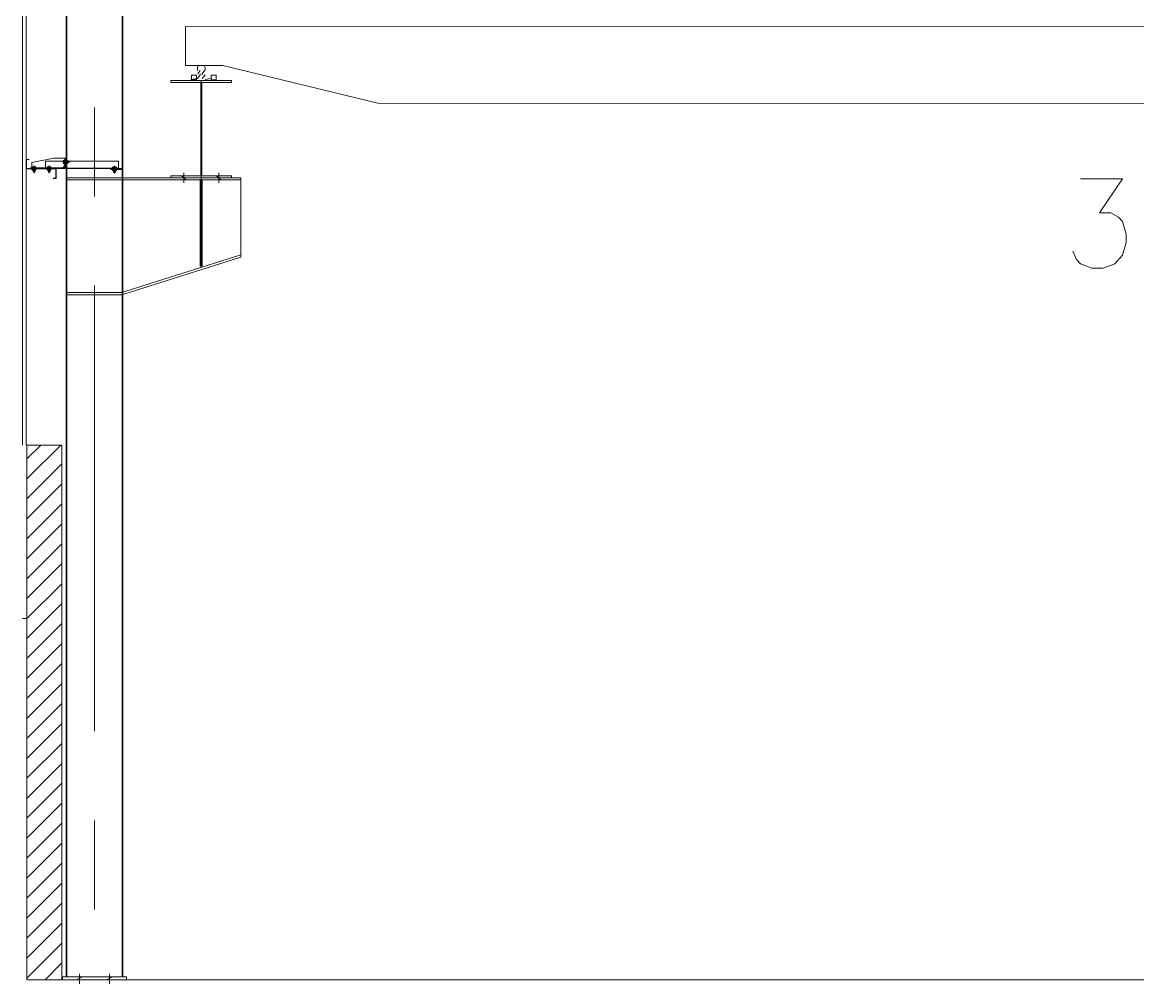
# Model space of a CAD drawing. Header units: millimetres. Extents: x 21 to 390, y 5 to 288.
# Drawn here: x 174.68 to 186.21, y 204.09 to 214.03 of the extents above; entities that cross this region are included whole.
import ezdxf

# ---------------------------------------------------------------- set-up
doc = ezdxf.new("R2010")
doc.units = ezdxf.units.MM
doc.header["$MEASUREMENT"] = 0
doc.layers.get('0').update_dxf_attribs({"linetype": 'CONTINUOUS'})

msp = doc.modelspace()

# ---------------------------------------------------------------- linework, layer by layer
at = {"color": 5, "linetype": 'Continuous', "lineweight": 5}
for p, q in [((174.678, 211.423), (174.678, 220.214)), ((174.717, 211.066), (174.717, 220.16)), ((174.678, 209.659), (174.678, 211.465)), ((174.717, 209.659), (174.717, 211.465)), ((174.678, 207.865), (174.717, 207.865))]:
    msp.add_line(p, q, dxfattribs=at)
at = {"color": 7, "linetype": 'Continuous', "lineweight": 5}
for p, q in [((175.131, 204.161), (175.131, 218.883)), ((175.717, 204.161), (175.717, 218.883)), ((176.347, 212.371), (176.347, 212.472)), ((176.708, 212.371), (176.708, 212.472)), ((176.938, 211.602), (176.938, 212.4)), ((176.938, 211.627), (175.717, 211.239)), ((175.717, 211.214), (176.938, 211.602)), ((175.237, 204.129), (175.3, 204.161)), ((175.549, 204.129), (175.611, 204.161)), ((175.303, 204.128), (175.303, 204.129)), ((175.424, 204.129), (219.412, 204.129)), ((175.614, 204.128), (175.614, 204.129))]:
    msp.add_line(p, q, dxfattribs=at)
at = {"color": 1, "linetype": 'Continuous', "lineweight": 5}
for p, q in [((175.139, 204.161), (175.139, 218.883)), ((175.71, 204.161), (175.71, 218.883))]:
    msp.add_line(p, q, dxfattribs=at)
at = {"color": 3, "linetype": 'Continuous', "lineweight": 5}
for p, q in [((176.488, 213.562), (176.488, 213.54)), ((176.488, 213.448), (176.516, 213.486)), ((176.493, 213.497), (176.516, 213.533)), ((176.547, 213.582), (176.509, 213.582)), ((176.516, 213.486), (176.516, 213.497)), ((176.539, 213.497), (176.563, 213.533)), ((176.539, 213.486), (176.539, 213.497)), ((176.539, 213.448), (176.567, 213.486)), ((176.567, 213.54), (176.567, 213.562)), ((176.421, 213.428), (176.421, 213.432)), ((176.635, 213.428), (176.421, 213.428)), ((176.427, 213.44), (176.488, 213.448)), ((176.567, 213.44), (176.628, 213.448)), ((176.635, 213.432), (176.635, 213.428))]:
    msp.add_line(p, q, dxfattribs=at)
at = {"color": 8, "linetype": 'Continuous', "lineweight": 5, "true_color": 0x767676}
msp.add_line((176.528, 213.428), (176.528, 211.506), dxfattribs=at)
at = {"color": 8, "linetype": 'Continuous', "lineweight": 9}
for p, q in [((175.424, 212.229), (175.424, 213.15)), ((175.424, 206.699), (175.424, 211.307)), ((175.424, 204.856), (175.424, 205.778))]:
    msp.add_line(p, q, dxfattribs=at)
at = {"color": 254, "linetype": 'Continuous', "lineweight": 9, "true_color": 0xdcdcdc}
for p, q in [((174.8, 212.47), (174.8, 212.55)), ((174.955, 212.47), (174.955, 212.55)), ((175.174, 212.587), (175.094, 212.587)), ((175.632, 212.465), (175.632, 212.547)), ((175.269, 204.19), (175.269, 204.089)), ((175.58, 204.19), (175.58, 204.089))]:
    msp.add_line(p, q, dxfattribs=at)
at = {"color": 11, "linetype": 'Continuous', "lineweight": 15}
for p, q in [((174.917, 212.517), (174.917, 212.595)), ((174.917, 212.595), (175.671, 212.595)), ((175.671, 212.517), (175.671, 212.595)), ((174.917, 212.521), (175.671, 212.521)), ((174.917, 212.517), (175.671, 212.517))]:
    msp.add_line(p, q, dxfattribs=at)
at = {"color": 7, "linetype": 'Continuous', "lineweight": 25}
for p, q in [((175.107, 212.596), (175.108, 212.606)), ((175.107, 212.573), (175.107, 212.601)), ((175.107, 212.577), (175.108, 212.596)), ((175.107, 212.568), (175.108, 212.577)), ((175.108, 212.606), (175.119, 212.606)), ((175.108, 212.596), (175.141, 212.596)), ((175.108, 212.577), (175.141, 212.577)), ((175.108, 212.568), (175.119, 212.568)), ((175.13, 212.606), (175.141, 212.606)), ((175.13, 212.568), (175.141, 212.568)), ((175.141, 212.596), (175.142, 212.606)), ((175.141, 212.577), (175.142, 212.596)), ((175.141, 212.568), (175.142, 212.577)), ((175.142, 212.573), (175.142, 212.601)), ((175.142, 212.585), (175.147, 212.596)), ((175.142, 212.596), (175.143, 212.596)), ((175.142, 212.594), (175.143, 212.596)), ((175.142, 212.589), (175.144, 212.595)), ((175.142, 212.58), (175.148, 212.595)), ((175.142, 212.578), (175.144, 212.579)), ((175.143, 212.595), (175.144, 212.596)), ((175.144, 212.579), (175.15, 212.596)), ((175.144, 212.595), (175.147, 212.596)), ((175.144, 212.577), (175.145, 212.579)), ((175.145, 212.577), (175.151, 212.595)), ((175.145, 212.577), (175.147, 212.579)), ((175.147, 212.579), (175.153, 212.596)), ((175.147, 212.595), (175.148, 212.596)), ((175.147, 212.577), (175.148, 212.579)), ((175.148, 212.595), (175.15, 212.596)), ((175.148, 212.577), (175.154, 212.595)), ((175.148, 212.577), (175.15, 212.579)), ((175.15, 212.579), (175.156, 212.596)), ((175.15, 212.595), (175.151, 212.596)), ((175.15, 212.577), (175.151, 212.579)), ((175.151, 212.595), (175.153, 212.596)), ((175.151, 212.577), (175.158, 212.595)), ((175.151, 212.577), (175.153, 212.579)), ((175.153, 212.595), (175.154, 212.596)), ((175.153, 212.579), (175.157, 212.589)), ((175.153, 212.577), (175.155, 212.579)), ((175.154, 212.595), (175.156, 212.596)), ((175.155, 212.577), (175.157, 212.584)), ((175.155, 212.577), (175.157, 212.579)), ((175.156, 212.595), (175.158, 212.596)), ((175.157, 212.579), (175.158, 212.595)), ((175.157, 212.579), (175.159, 212.587)), ((175.158, 212.587), (175.159, 212.595)), ((174.781, 212.535), (174.79, 212.537)), ((174.781, 212.525), (174.781, 212.535)), ((174.781, 212.503), (174.781, 212.514)), ((174.781, 212.501), (174.79, 212.503)), ((174.786, 212.537), (174.814, 212.537)), ((174.786, 212.501), (174.814, 212.501)), ((174.79, 212.535), (174.809, 212.537)), ((174.79, 212.503), (174.79, 212.535)), ((174.79, 212.501), (174.809, 212.503)), ((174.79, 212.499), (174.792, 212.5)), ((174.79, 212.493), (174.808, 212.499)), ((174.79, 212.497), (174.792, 212.499)), ((174.79, 212.496), (174.792, 212.497)), ((174.79, 212.489), (174.808, 212.496)), ((174.79, 212.493), (174.792, 212.496)), ((174.79, 212.492), (174.792, 212.493)), ((174.79, 212.486), (174.808, 212.492)), ((174.79, 212.49), (174.792, 212.492)), ((174.79, 212.489), (174.792, 212.49)), ((174.79, 212.486), (174.797, 212.489)), ((174.79, 212.487), (174.792, 212.489)), ((174.791, 212.5), (174.792, 212.501)), ((174.792, 212.494), (174.809, 212.5)), ((174.792, 212.49), (174.809, 212.497)), ((174.792, 212.487), (174.809, 212.493)), ((174.792, 212.486), (174.802, 212.49)), ((174.792, 212.486), (174.808, 212.487)), ((174.792, 212.484), (174.8, 212.487)), ((174.793, 212.496), (174.808, 212.501)), ((174.798, 212.497), (174.809, 212.501)), ((174.8, 212.484), (174.808, 212.486)), ((174.802, 212.499), (174.808, 212.501)), ((174.807, 212.5), (174.809, 212.501)), ((174.808, 212.499), (174.809, 212.5)), ((174.808, 212.497), (174.809, 212.499)), ((174.808, 212.496), (174.809, 212.497)), ((174.808, 212.494), (174.809, 212.496)), ((174.808, 212.493), (174.809, 212.494)), ((174.808, 212.49), (174.809, 212.493)), ((174.808, 212.489), (174.809, 212.49)), ((174.808, 212.487), (174.809, 212.489)), ((174.808, 212.486), (174.809, 212.487)), ((174.809, 212.535), (174.818, 212.537)), ((174.809, 212.503), (174.809, 212.535)), ((174.809, 212.501), (174.818, 212.503)), ((174.809, 212.5), (174.809, 212.501)), ((174.818, 212.525), (174.818, 212.535)), ((174.818, 212.503), (174.818, 212.514)), ((174.937, 212.535), (174.946, 212.537)), ((174.937, 212.525), (174.937, 212.535)), ((174.937, 212.503), (174.937, 212.514)), ((174.937, 212.501), (174.946, 212.503)), ((174.941, 212.537), (174.969, 212.537)), ((174.941, 212.501), (174.969, 212.501)), ((174.946, 212.535), (174.965, 212.537)), ((174.946, 212.503), (174.946, 212.535)), ((174.946, 212.501), (174.965, 212.503)), ((174.946, 212.499), (174.948, 212.5)), ((174.946, 212.493), (174.963, 212.499)), ((174.946, 212.497), (174.948, 212.499)), ((174.946, 212.496), (174.948, 212.497)), ((174.946, 212.489), (174.963, 212.496)), ((174.946, 212.493), (174.948, 212.496)), ((174.946, 212.492), (174.948, 212.493)), ((174.946, 212.486), (174.963, 212.492)), ((174.946, 212.49), (174.948, 212.492)), ((174.946, 212.489), (174.948, 212.49)), ((174.946, 212.486), (174.953, 212.489)), ((174.946, 212.487), (174.948, 212.489)), ((174.947, 212.5), (174.948, 212.501)), ((174.948, 212.494), (174.965, 212.5)), ((174.948, 212.49), (174.965, 212.497)), ((174.948, 212.487), (174.965, 212.493)), ((174.948, 212.486), (174.958, 212.49)), ((174.948, 212.486), (174.963, 212.487)), ((174.948, 212.484), (174.955, 212.487)), ((174.949, 212.496), (174.963, 212.501)), ((174.953, 212.497), (174.965, 212.501)), ((174.955, 212.484), (174.963, 212.486)), ((174.958, 212.499), (174.963, 212.501)), ((174.962, 212.5), (174.965, 212.501)), ((174.963, 212.499), (174.965, 212.5)), ((174.963, 212.497), (174.965, 212.499)), ((174.963, 212.496), (174.965, 212.497)), ((174.963, 212.494), (174.965, 212.496)), ((174.963, 212.493), (174.965, 212.494)), ((174.963, 212.49), (174.965, 212.493)), ((174.963, 212.489), (174.965, 212.49)), ((174.963, 212.487), (174.965, 212.489)), ((174.963, 212.486), (174.965, 212.487)), ((174.965, 212.535), (174.974, 212.537)), ((174.965, 212.503), (174.965, 212.535)), ((174.965, 212.501), (174.974, 212.503)), ((174.965, 212.5), (174.965, 212.501)), ((174.974, 212.525), (174.974, 212.535)), ((174.974, 212.503), (174.974, 212.514)), ((175.613, 212.532), (175.622, 212.534)), ((175.613, 212.521), (175.613, 212.532)), ((175.613, 212.498), (175.613, 212.509)), ((175.613, 212.496), (175.622, 212.498)), ((175.618, 212.534), (175.646, 212.534)), ((175.618, 212.496), (175.646, 212.496)), ((175.622, 212.532), (175.641, 212.534)), ((175.622, 212.498), (175.622, 212.532)), ((175.622, 212.496), (175.641, 212.498)), ((175.622, 212.494), (175.624, 212.495)), ((175.622, 212.488), (175.639, 212.494)), ((175.622, 212.492), (175.624, 212.494)), ((175.622, 212.491), (175.624, 212.492)), ((175.622, 212.485), (175.639, 212.491)), ((175.622, 212.489), (175.624, 212.491)), ((175.622, 212.488), (175.624, 212.489)), ((175.622, 212.481), (175.639, 212.488)), ((175.622, 212.485), (175.624, 212.488)), ((175.622, 212.484), (175.624, 212.485)), ((175.622, 212.482), (175.629, 212.484)), ((175.622, 212.482), (175.624, 212.484)), ((175.623, 212.495), (175.624, 212.496)), ((175.624, 212.489), (175.641, 212.495)), ((175.624, 212.486), (175.641, 212.492)), ((175.624, 212.482), (175.641, 212.489)), ((175.624, 212.482), (175.634, 212.485)), ((175.624, 212.481), (175.639, 212.482)), ((175.624, 212.48), (175.632, 212.482)), ((175.625, 212.491), (175.639, 212.496)), ((175.63, 212.492), (175.641, 212.496)), ((175.632, 212.48), (175.639, 212.481)), ((175.634, 212.495), (175.639, 212.496)), ((175.639, 212.495), (175.641, 212.496)), ((175.639, 212.496), (175.641, 212.496)), ((175.639, 212.492), (175.641, 212.495)), ((175.639, 212.491), (175.641, 212.492)), ((175.639, 212.489), (175.641, 212.491)), ((175.639, 212.488), (175.641, 212.489)), ((175.639, 212.486), (175.641, 212.488)), ((175.639, 212.485), (175.641, 212.486)), ((175.639, 212.482), (175.641, 212.485)), ((175.639, 212.481), (175.641, 212.482)), ((175.641, 212.532), (175.65, 212.534)), ((175.641, 212.498), (175.641, 212.532)), ((175.641, 212.496), (175.65, 212.498)), ((175.641, 212.496), (175.641, 212.496)), ((175.65, 212.521), (175.65, 212.532)), ((175.65, 212.498), (175.65, 212.509))]:
    msp.add_line(p, q, dxfattribs=at)
at = {"color": 4, "linetype": 'Continuous', "lineweight": 5}
for p, q in [((176.322, 212.443), (176.372, 212.4)), ((176.733, 212.4), (176.683, 212.443))]:
    msp.add_line(p, q, dxfattribs=at)
at = {"color": 43, "linetype": 'Continuous', "lineweight": 5, "true_color": 0xccb366}
for p, q in [((174.726, 209.516), (174.869, 209.659)), ((174.726, 209.309), (175.075, 209.659)), ((174.726, 209.103), (175.084, 209.461)), ((174.726, 208.896), (175.084, 209.254)), ((174.726, 208.69), (175.084, 209.048)), ((174.726, 208.483), (175.084, 208.842)), ((174.726, 208.277), (175.084, 208.635)), ((174.726, 208.071), (175.084, 208.429)), ((174.726, 207.864), (175.084, 208.222)), ((174.726, 207.658), (175.084, 208.016)), ((174.726, 207.451), (175.084, 207.809)), ((174.726, 207.245), (175.084, 207.603)), ((174.726, 207.038), (175.084, 207.396)), ((174.726, 206.832), (175.084, 207.19)), ((174.726, 206.626), (175.084, 206.984)), ((174.726, 206.419), (175.084, 206.777)), ((174.726, 206.213), (175.084, 206.571)), ((174.726, 206.006), (175.084, 206.364)), ((174.726, 205.8), (175.084, 206.158)), ((174.726, 205.593), (175.084, 205.951)), ((174.726, 205.387), (175.084, 205.745)), ((174.726, 205.18), (175.084, 205.539)), ((174.726, 204.974), (175.084, 205.332)), ((174.726, 204.768), (175.084, 205.126)), ((174.726, 204.561), (175.084, 204.919)), ((174.726, 204.355), (175.084, 204.713)), ((174.726, 204.148), (175.084, 204.506)), ((174.913, 204.129), (175.084, 204.3))]:
    msp.add_line(p, q, dxfattribs=at)
at = {"color": 2, "linetype": 'Continuous', "lineweight": 5}
for points in [[(178.368, 213.189), (211.21, 213.185), (212.198, 213.582), (212.91, 213.582), (212.91, 213.984), (176.364, 213.988), (176.364, 213.582), (176.75, 213.583)], [(175.094, 204.161), (175.754, 204.161), (175.754, 204.129), (175.094, 204.129)]]:
    msp.add_lwpolyline(points, close=True, dxfattribs=at)
at = {"color": 3, "linetype": 'Continuous', "lineweight": 5}
for points in [[(176.428, 213.434), (176.479, 213.434), (176.479, 213.485), (176.428, 213.485)], [(176.632, 213.434), (176.682, 213.434), (176.682, 213.485), (176.632, 213.485)]]:
    msp.add_lwpolyline(points, close=True, dxfattribs=at)
for points in [[(176.509, 213.582), (176.494, 213.576), (176.488, 213.562)], [(176.488, 213.54), (176.489, 213.536), (176.493, 213.533)], [(176.567, 213.562), (176.561, 213.576), (176.547, 213.582)], [(176.563, 213.533), (176.566, 213.536), (176.567, 213.54)], [(176.421, 213.432), (176.423, 213.437), (176.427, 213.44)], [(176.628, 213.44), (176.633, 213.437), (176.635, 213.432)]]:
    msp.add_lwpolyline(points, dxfattribs=at)
at = {"color": 1, "linetype": 'Continuous', "lineweight": 5}
for points in [[(176.842, 213.428), (176.214, 213.428), (176.214, 213.408), (176.842, 213.408)], [(176.533, 212.443), (176.522, 212.443), (176.522, 213.408), (176.533, 213.408)], [(176.842, 212.423), (176.214, 212.423), (176.214, 212.443), (176.842, 212.443)]]:
    msp.add_lwpolyline(points, close=True, dxfattribs=at)
at = {"color": 1, "linetype": 'Continuous', "lineweight": 15}
msp.add_lwpolyline([(174.748, 212.61), (174.72, 212.61), (174.72, 212.517), (175.028, 212.517), (175.028, 212.414), (174.997, 212.414), (174.997, 212.417), (175.025, 212.417), (175.025, 212.514), (174.717, 212.514), (174.717, 212.613), (174.748, 212.613)], close=True, dxfattribs=at)
at = {"color": 2, "linetype": 'Continuous', "lineweight": 15}
for points in [[(174.761, 212.517), (175.111, 212.517), (175.122, 212.521), (175.127, 212.532), (175.127, 212.626), (175.119, 212.626), (175.119, 212.532), (175.117, 212.527), (175.111, 212.525), (174.761, 212.525)], [(175.002, 212.626), (174.776, 212.579), (174.776, 212.525), (175.096, 212.525), (175.119, 212.548), (175.119, 212.626)]]:
    msp.add_lwpolyline(points, close=True, dxfattribs=at)
at = {"color": 7, "linetype": 'Continuous', "lineweight": 5}
for points in [[(175.593, 212.509), (175.71, 212.509), (175.71, 212.517), (175.593, 212.517)], [(176.518, 212.4), (176.537, 212.4), (176.537, 211.509), (176.518, 211.509)]]:
    msp.add_lwpolyline(points, close=True, dxfattribs=at)
at = {"color": 6, "linetype": 'Continuous', "lineweight": 5}
for points in [[(175.139, 212.423), (175.71, 212.423), (175.71, 212.401), (175.139, 212.4)], [(175.717, 212.423), (176.938, 212.423), (176.938, 212.4), (175.717, 212.401)], [(175.139, 211.236), (175.709, 211.236), (175.709, 211.212), (175.139, 211.213)]]:
    msp.add_lwpolyline(points, dxfattribs=at)
at = {"color": 2, "linetype": 'Continuous', "lineweight": 15}
msp.add_lwpolyline([(185.618, 212.411), (186.052, 212.411), (185.815, 212.06), (185.934, 212.06), (186.013, 212.016), (186.052, 211.972), (186.092, 211.84), (186.092, 211.752), (186.052, 211.621), (185.973, 211.533), (185.855, 211.489), (185.736, 211.489), (185.618, 211.533), (185.578, 211.577), (185.539, 211.665)], dxfattribs=at)
at = {"color": 32, "linetype": 'Continuous', "lineweight": 5, "true_color": 0xdd6e00}
msp.add_lwpolyline([(174.725, 209.659), (174.726, 204.129), (175.085, 204.129), (175.085, 209.659)], close=True, dxfattribs=at)

doc.saveas('drawing.dxf')
